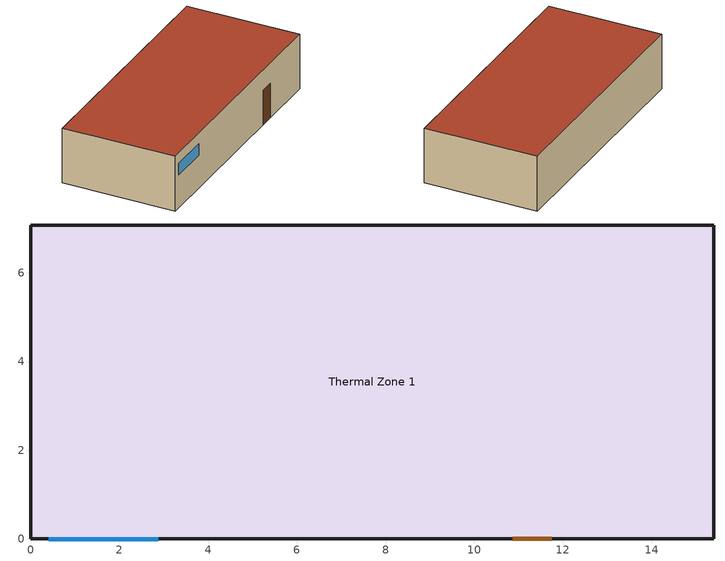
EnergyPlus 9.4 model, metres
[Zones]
Thermal Zone 1
 floor ground (ExtSlabCarpet 4in ClimateZone 1-8): 15.4,7.08 15.4,0 0,0 0,7.08 z0
 wall outside (ASHRAE 189.1-2009 ExtWall Mass ClimateZone 1): 15.4,0 15.4,7.08 0,7.08 0,0 15.4,0 z0:3.51
 window (ASHRAE 189.1-2009 ExtWindow ClimateZone 1): 0.41,0 2.87,0 z2.11:2.87
 door (Exterior Door): 10.86,0 11.74,0 z0:2.23
 roof outside (ASHRAE 189.1-2009 ExtRoof IEAD ClimateZone 1): 15.4,0 15.4,7.08 0,7.08 0,0 z3.51
[Building]
Building 1: Terrain=Suburbs; Loads Convergence Tolerance Value=0.04; Temperature Convergence Tolerance Value=0.4; Solar Distribution=FullExterior; Maximum Number of Warmup Days=25; Minimum Number of Warmup Days=26
[SizingPeriod:DesignDay] Day of Month=21; DryBulb Temperature Range Modifier Type=DefaultMultipliers; Barometric Pressure=100177; Rain Indicator=No; Snow Indicator=No; Daylight Saving Time Indicator=No
Name | Month | Day Type | Maximum DryBulb Temperature | Daily DryBulb Temperature Range | Humidity Condition Type | Wetbulb or DewPoint at Maximum DryBulb | Wind Speed | Wind Direction | Solar Model Indicator | Sky Clearness | ASHRAE Clear Sky Optical Depth for Beam Irradiance taub | ASHRAE Clear Sky Optical Depth for Diffuse Irradiance taud | Enthalpy at Maximum DryBulb
PARIS_ ORLY Ann Htg 99.6% Condns DB | 1 | WinterDesignDay | -5.9 | 0 | Wetbulb | -5.9 | 3.3 | 60 | ASHRAEClearSky | 0
PARIS_ ORLY Ann Htg 99% Condns DB | 1 | WinterDesignDay | -3.8 | 0 | Wetbulb | -3.8 | 3.3 | 60 | ASHRAEClearSky | 0
PARIS_ ORLY Ann Hum_n 99.6% Condns DP=>MCDB | 1 | WinterDesignDay | -4.2 | 0 | Dewpoint | -10.8 | 3.3 | 60 | ASHRAEClearSky | 0
PARIS_ ORLY Ann Hum_n 99% Condns DP=>MCDB | 1 | WinterDesignDay | -2 | 0 | Dewpoint | -7.9 | 3.3 | 60 | ASHRAEClearSky | 0
PARIS_ ORLY Ann Htg Wind 99.6% Condns WS=>MCDB | 1 | WinterDesignDay | 9.5 | 0 | Wetbulb | 9.5 | 14.9 | 60 | ASHRAEClearSky | 0
PARIS_ ORLY Ann Htg Wind 99% Condns WS=>MCDB | 1 | WinterDesignDay | 9 | 0 | Wetbulb | 9 | 12.9 | 60 | ASHRAEClearSky | 0
PARIS_ ORLY Ann Clg .4% Condns DB=>MWB | 7 | SummerDesignDay | 30.9 | 10.1 | Wetbulb | 20.1 | 3.6 | 100 | ASHRAETau |  | 0.492 | 1.841
PARIS_ ORLY Ann Clg 1% Condns DB=>MWB | 7 | SummerDesignDay | 28.9 | 10.1 | Wetbulb | 19.5 | 3.6 | 100 | ASHRAETau |  | 0.492 | 1.841
PARIS_ ORLY Ann Clg 2% Condns DB=>MWB | 7 | SummerDesignDay | 27 | 10.1 | Wetbulb | 18.7 | 3.6 | 100 | ASHRAETau |  | 0.492 | 1.841
PARIS_ ORLY Ann Clg .4% Condns WB=>MDB | 7 | SummerDesignDay | 28.3 | 10.1 | Wetbulb | 21.4 | 3.6 | 100 | ASHRAETau |  | 0.492 | 1.841
PARIS_ ORLY Ann Clg 1% Condns WB=>MDB | 7 | SummerDesignDay | 26.7 | 10.1 | Wetbulb | 20.5 | 3.6 | 100 | ASHRAETau |  | 0.492 | 1.841
PARIS_ ORLY Ann Clg 2% Condns WB=>MDB | 7 | SummerDesignDay | 25.3 | 10.1 | Wetbulb | 19.6 | 3.6 | 100 | ASHRAETau |  | 0.492 | 1.841
PARIS_ ORLY Ann Clg .4% Condns DP=>MDB | 7 | SummerDesignDay | 23.8 | 10.1 | Dewpoint | 19.2 | 3.6 | 100 | ASHRAETau |  | 0.492 | 1.841
PARIS_ ORLY Ann Clg 1% Condns DP=>MDB | 7 | SummerDesignDay | 22.9 | 10.1 | Dewpoint | 18.2 | 3.6 | 100 | ASHRAETau |  | 0.492 | 1.841
PARIS_ ORLY Ann Clg 2% Condns DP=>MDB | 7 | SummerDesignDay | 22.2 | 10.1 | Dewpoint | 17.3 | 3.6 | 100 | ASHRAETau |  | 0.492 | 1.841
PARIS_ ORLY Ann Clg .4% Condns Enth=>MDB | 7 | SummerDesignDay | 28.4 | 10.1 | Enthalpy |  | 3.6 | 100 | ASHRAETau |  | 0.492 | 1.841 | 62600
PARIS_ ORLY Ann Clg 1% Condns Enth=>MDB | 7 | SummerDesignDay | 26.9 | 10.1 | Enthalpy |  | 3.6 | 100 | ASHRAETau |  | 0.492 | 1.841 | 59200
PARIS_ ORLY Ann Clg 2% Condns Enth=>MDB | 7 | SummerDesignDay | 25.2 | 10.1 | Enthalpy |  | 3.6 | 100 | ASHRAETau |  | 0.492 | 1.841 | 56100
[Material] Thermal Absorptance=0.9
Name | Roughness | Thickness | Conductivity | Density | Specific Heat | Solar Absorptance | Visible Absorptance
1/2IN Gypsum | Smooth | 0.0127 | 0.16 | 784.9 | 830 | 0.4 | 0.4
1IN Stucco | Smooth | 0.0253 | 0.6918 | 1858 | 837 | 0.92 | 0.92
8IN Concrete HW | MediumRough | 0.2033 | 1.7296 | 2243 | 837 | 0.65 | 0.65
F08 Metal surface | Smooth | 0.0008 | 45.28 | 7824 | 500 | 0.7 | 0.7
I01 25mm insulation board | MediumRough | 0.0254 | 0.03 | 43 | 1210 | 0.6 | 0.6
MAT-CC05 4 HW CONCRETE | Rough | 0.1016 | 1.311 | 2240 | 836.8 | 0.85 | 0.85
Metal Decking | MediumSmooth | 0.0015 | 45.006 | 7680 | 418.4 | 0.6 | 0.6
Roof Insulation [18] | MediumRough | 0.1693 | 0.049 | 265 | 836.8 | 0.7 | 0.7
Roof Membrane | VeryRough | 0.0095 | 0.16 | 1121.29 | 1460 | 0.7 | 0.7
Wall Insulation [31] | MediumRough | 0.0337 | 0.0432 | 91 | 837 | 0.5 | 0.5
[Material:NoMass]
CP02 CARPET PAD: Roughness=Smooth; Thermal Resistance=0.1; Thermal Absorptance=0.9; Solar Absorptance=0.8; Visible Absorptance=0.8
[WindowMaterial:Glazing]
Theoretical Glass [167]: Optical Data Type=SpectralAverage; Thickness=0.003; Solar Transmittance at Normal Incidence=0.2374; Front Side Solar Reflectance at Normal Incidence=0.7126; Back Side Solar Reflectance at Normal Incidence=0; Visible Transmittance at Normal Incidence=0.2512; Front Side Visible Reflectance at Normal Incidence=0.6988; Back Side Visible Reflectance at Normal Incidence=0; Infrared Transmittance at Normal Incidence=0; Front Side Infrared Hemispherical Emissivity=0.985; Back Side Infrared Hemispherical Emissivity=0.985; Conductivity=2.1073; Dirt Correction Factor for Solar and Visible Transmittance=1; Solar Diffusing=No
[Construction]
ASHRAE 189.1-2009 ExtRoof IEAD ClimateZone 1: Roof Membrane, Roof Insulation [18], Metal Decking
ASHRAE 189.1-2009 ExtWall Mass ClimateZone 1: 1IN Stucco, 8IN Concrete HW, Wall Insulation [31], 1/2IN Gypsum
ASHRAE 189.1-2009 ExtWindow ClimateZone 1: Theoretical Glass [167]
Exterior Door: F08 Metal surface, I01 25mm insulation board
ExtSlabCarpet 4in ClimateZone 1-8: MAT-CC05 4 HW CONCRETE, CP02 CARPET PAD
[Zone]
Thermal Zone 1
[HVACTemplate:Thermostat]
thermostat 1: Heating Setpoint Schedule=Small Office HtgSetp; Cooling Setpoint Schedule=Small Office ClgSetp
[HVACTemplate:Zone:Unitary]
Thermal Zone 1: Template Unitary System=system 1; Template Thermostat=thermostat 1; Supply Air Maximum Flow Rate=autosize; Outdoor Air Method=Flow/Person; Outdoor Air Flow Rate per Person=0.00944; Baseboard Heating Type=None; Baseboard Heating Capacity=autosize; Zone Cooling Design Supply Air Temperature Input Method=SystemSupplyAirTemperature; Zone Cooling Design Supply Air Temperature=12.8; Zone Cooling Design Supply Air Temperature Difference=11.11; Zone Heating Design Supply Air Temperature Input Method=SystemSupplyAirTemperature; Zone Heating Design Supply Air Temperature=50; Zone Heating Design Supply Air Temperature Difference=30
[HVACTemplate:System:UnitarySystem]
system 1: Control Type=Load; Control Zone or Thermostat Location=Thermal Zone 1; Cooling Supply Air Flow Rate=autosize; Heating Supply Air Flow Rate=autosize; No Load Supply Air Flow Rate=autosize; Supply Fan Placement=BlowThrough; Supply Fan Total Efficiency=0.7; Supply Fan Delta Pressure=600; Supply Fan Motor Efficiency=0.9; Supply Fan Motor in Air Stream Fraction=1; Cooling Coil Type=SingleSpeedDX; Number of Speeds for Cooling=1; Cooling Design Supply Air Temperature=12.8; DX Cooling Coil Gross Rated Total Capacity=autosize; DX Cooling Coil Gross Rated Sensible Heat Ratio=autosize; DX Cooling Coil Gross Rated COP=3; Heating Coil Type=Gas; Number of Speeds or Stages for Heating=1; Heating Design Supply Air Temperature=50; Heating Coil Gross Rated Capacity=autosize; Gas Heating Coil Efficiency=0.8; Heat Pump Heating Coil Gross Rated COP=2.75; Heat Pump Heating Minimum Outdoor DryBulb Temperature=-8; Heat Pump Defrost Maximum Outdoor DryBulb Temperature=5; Heat Pump Defrost Strategy=ReverseCycle; Heat Pump Defrost Control=Timed; Heat Pump Defrost Time Period Fraction=0.058333; Supplemental Heating or Reheat Coil Type=None; Supplemental Heating or Reheat Coil Capacity=autosize; Supplemental Heating or Reheat Coil Maximum Outdoor DryBulb Temperature=21; Supplemental Gas Heating or Reheat Coil Efficiency=0.8; Maximum Outdoor Air Flow Rate=autosize; Minimum Outdoor Air Flow Rate=autosize; Economizer Type=NoEconomizer; Economizer Lockout=NoLockout; Heat Recovery Type=None; Sensible Heat Recovery Effectiveness=0.7; Latent Heat Recovery Effectiveness=0.65; Heat Recovery Heat Exchanger Type=Plate; Heat Recovery Frost Control Type=None; Dehumidification Control Type=None; Dehumidification Relative Humidity Setpoint=60; Humidifier Type=None; Humidifier Rated Capacity=1e-06; Humidifier Rated Electric Power=autosize; Humidifier Relative Humidity Setpoint=30; Sizing Option=NonCoincident; Return Fan=No; Return Fan Total Efficiency=0.7; Return Fan Delta Pressure=300; Return Fan Motor Efficiency=0.9; Return Fan Motor in Air Stream Fraction=1
[Schedule:Day:Interval]
Small Office ClgSetp Default Schedule; Small Office ClgSetp Summer Design Day: No, 06:00, 26.7, 22:00, 24, 24:00, 26.7
Small Office ClgSetp Rule 1 Day Schedule; Small Office ClgSetp Winter Design Day: No, 24:00, 26.7
Small Office ClgSetp Rule 2 Day Schedule: No, 06:00, 26.7, 18:00, 24, 24:00, 26.7
Small Office HtgSetp Default Schedule: No, 06:00, 15.6, 22:00, 21, 24:00, 15.6
Small Office HtgSetp Rule 1 Day Schedule; Small Office HtgSetp Summer Design Day: No, 24:00, 15.6
Small Office HtgSetp Rule 2 Day Schedule: No, 06:00, 15.6, 18:00, 21, 24:00, 15.6
Small Office HtgSetp Winter Design Day: No, 24:00, 21
[Schedule:Week:Daily]
Small Office ClgSetp Week Rule - Jan1-Jan3: Small Office ClgSetp Default Schedule, Small Office ClgSetp Default Schedule, Small Office ClgSetp Default Schedule, Small Office ClgSetp Default Schedule, Small Office ClgSetp Default Schedule, Small Office ClgSetp Default Schedule, Small Office ClgSetp Rule 2 Day Schedule, Small Office ClgSetp Default Schedule, Small Office ClgSetp Summer Design Day, Small Office ClgSetp Winter Design Day, Small Office ClgSetp Default Schedule, Small Office ClgSetp Default Schedule
Small Office ClgSetp Week Rule - Jan4-Dec31: Small Office ClgSetp Rule 1 Day Schedule, Small Office ClgSetp Default Schedule, Small Office ClgSetp Default Schedule, Small Office ClgSetp Default Schedule, Small Office ClgSetp Default Schedule, Small Office ClgSetp Default Schedule, Small Office ClgSetp Rule 2 Day Schedule, Small Office ClgSetp Default Schedule, Small Office ClgSetp Summer Design Day, Small Office ClgSetp Winter Design Day, Small Office ClgSetp Default Schedule, Small Office ClgSetp Default Schedule
Small Office HtgSetp Week Rule - Jan1-Jan3: Small Office HtgSetp Default Schedule, Small Office HtgSetp Default Schedule, Small Office HtgSetp Default Schedule, Small Office HtgSetp Default Schedule, Small Office HtgSetp Default Schedule, Small Office HtgSetp Default Schedule, Small Office HtgSetp Rule 2 Day Schedule, Small Office HtgSetp Default Schedule, Small Office HtgSetp Summer Design Day, Small Office HtgSetp Winter Design Day, Small Office HtgSetp Default Schedule, Small Office HtgSetp Default Schedule
Small Office HtgSetp Week Rule - Jan4-Dec31: Small Office HtgSetp Rule 1 Day Schedule, Small Office HtgSetp Default Schedule, Small Office HtgSetp Default Schedule, Small Office HtgSetp Default Schedule, Small Office HtgSetp Default Schedule, Small Office HtgSetp Default Schedule, Small Office HtgSetp Rule 2 Day Schedule, Small Office HtgSetp Default Schedule, Small Office HtgSetp Summer Design Day, Small Office HtgSetp Winter Design Day, Small Office HtgSetp Default Schedule, Small Office HtgSetp Default Schedule
[Schedule:Year]
Small Office ClgSetp: Small Office ClgSetp Week Rule - Jan1-Jan3, 1, 1, 1, 3, Small Office ClgSetp Week Rule - Jan4-Dec31, 1, 4, 12, 31
Small Office HtgSetp: Small Office HtgSetp Week Rule - Jan1-Jan3, 1, 1, 1, 3, Small Office HtgSetp Week Rule - Jan4-Dec31, 1, 4, 12, 31
